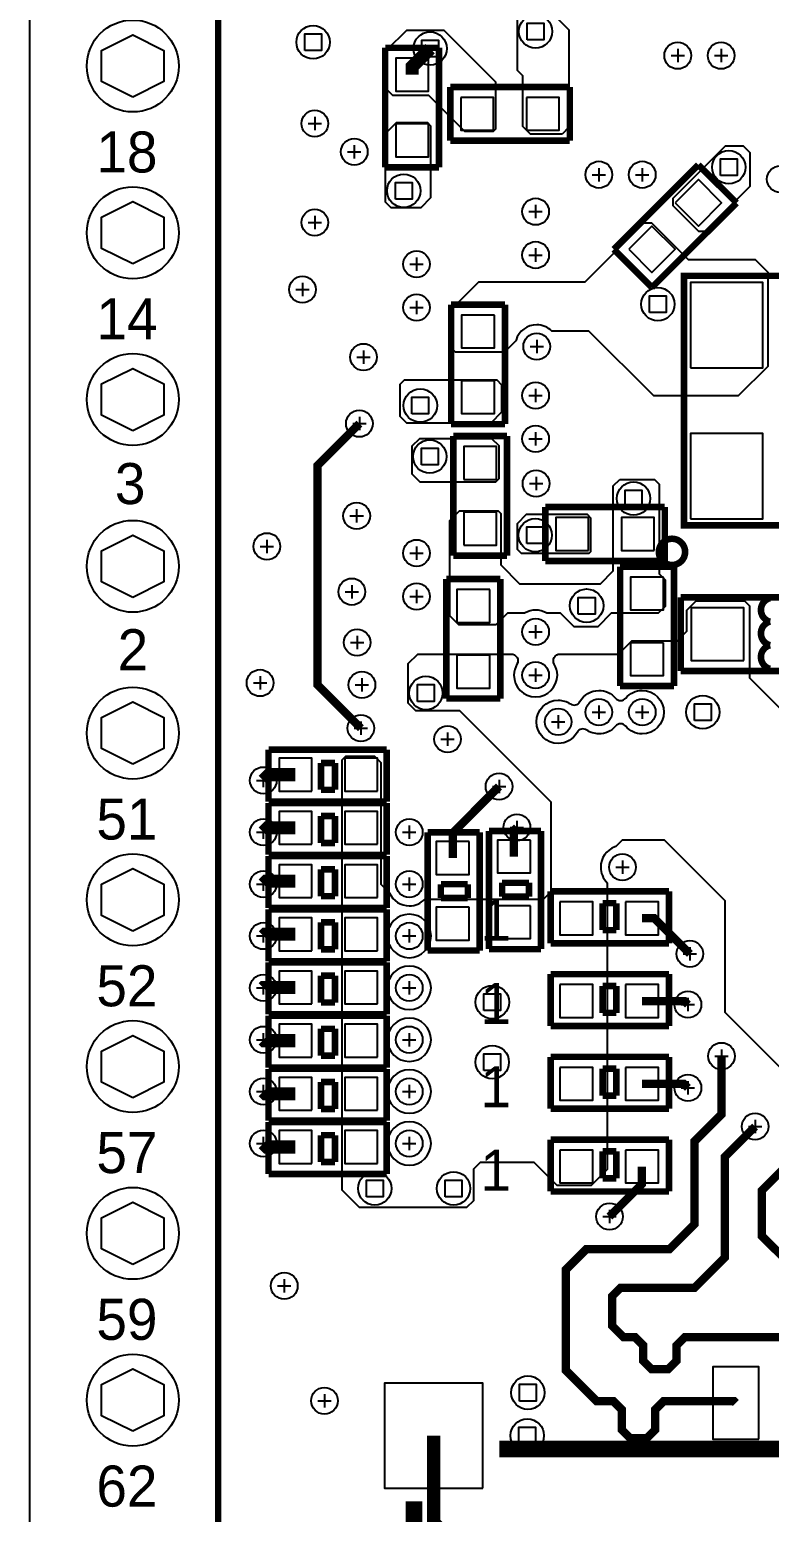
# Model space of a CAD drawing. Extents: x -209 to 15, y 9 to 85.
# Drawn here: x -43.88 to -32.62, y 29.68 to 52.26 of the extents above; entities that cross this region are included whole.
import ezdxf

# ---------------------------------------------------------------- set-up
doc = ezdxf.new("R2010")
doc.units = 0
for name, color, linetype in [('BG_DESIGN_OUTLINE', 85, 'CONTINUOUS'), ('BG_SILKSCREEN_TOP', 85, 'CONTINUOUS'), ('ET_BOTTOM', 5, 'CONTINUOUS'), ('MA_NCLEGEND-1-6', 190, 'CONTINUOUS'), ('PG_SILKSCREEN_BOTTOM', 5, 'CONTINUOUS'), ('PIN_BOTTOM', 5, 'CONTINUOUS'), ('VC_BOTTOM', 5, 'CONTINUOUS')]:
    doc.layers.add(name, color=color, linetype=linetype)

# ---------------------------------------------------------------- blocks, each defined once
blk = doc.blocks.new('FIGURE_CROSS')
for points in [[(-0.5, 0), (0.5, 0)], [(0, 0.5), (0, -0.5)]]:
    blk.add_lwpolyline(points)
blk = doc.blocks.new('FIGURE_SQUARE')
blk.add_lwpolyline([(-0.5, -0.5), (-0.5, 0.5), (0.5, 0.5), (0.5, -0.5)], close=True)
blk = doc.blocks.new('FIGURE_HEX')
blk.add_lwpolyline([(-0.5, 0), (-0.25, 0.5), (0.25, 0.5), (0.5, 0), (0.25, -0.5), (-0.25, -0.5)], close=True)

msp = doc.modelspace()

# ---------------------------------------------------------------- linework, layer by layer
at = {"layer": 'BG_DESIGN_OUTLINE'}
msp.add_lwpolyline([(-43.881, 16.8967), (-17.881, 16.8967), (-17.881, 78.8967), (-43.881, 78.8967)], close=True, dxfattribs=at)
at = {"layer": 'ET_BOTTOM'}
for points in [[(-35.7761, 50.6694), (-36.2578, 50.6694), (-36.3725, 50.7841), (-36.3725, 51.5561), (-36.4533, 51.6369), (-36.4533, 52.4388), (-36.3844, 52.5077), (-35.9227, 52.5077), (-35.6716, 52.2566), (-35.6716, 50.7738)], [(-38.4385, 51.9558), (-38.1412, 52.2531), (-37.5771, 52.2531), (-36.7882, 51.4642), (-36.7882, 50.7427), (-36.8236, 50.7073), (-37.2555, 50.7073), (-37.8062, 51.258), (-38.3501, 51.258), (-38.4385, 51.3464)], [(-38.4633, 50.6777), (-38.296, 50.845), (-37.8242, 50.845), (-37.7763, 50.7971), (-37.7763, 49.6966), (-37.9273, 49.5456), (-38.3772, 49.5456), (-38.4633, 49.6317)], [(-34.0854, 49.5773), (-34.0854, 49.6935), (-33.2876, 50.4913), (-33.0188, 50.4913), (-32.9178, 50.3903), (-32.9178, 49.8733), (-33.6072, 49.1839), (-33.692, 49.1839)], [(-38.2394, 46.3684), (-38.2394, 46.8598), (-38.1742, 46.925), (-36.7698, 46.925), (-36.6956, 46.8508), (-36.6956, 46.4322), (-36.8594, 46.2684), (-38.1394, 46.2684)], [(-38.0552, 45.9228), (-37.9432, 46.0348), (-36.8479, 46.0348), (-36.7395, 45.9264), (-36.7395, 45.4179), (-36.7892, 45.3682), (-37.9344, 45.3682), (-38.0552, 45.489)], [(-36.4558, 44.7387), (-36.3154, 44.8791), (-35.3945, 44.8791), (-35.3411, 44.8257), (-35.3411, 44.3066), (-35.3678, 44.2799), (-36.3935, 44.2799), (-36.4558, 44.3422)]]:
    msp.add_lwpolyline(points, close=True, dxfattribs=at)
for points, const_width in [([(-38.0584, 51.5741), (-38.0584, 51.697), (-37.7837, 51.9717)], 0.2), ([(-38.8377, 41.6212), (-39.499, 42.2825), (-39.499, 45.6227), (-38.8616, 46.2601)], 0.127), ([(-39.8341, 40.9123), (-40.2376, 40.9123), (-40.3237, 40.8262)], 0.2), ([(-37.4406, 39.6449), (-37.4406, 40.0246), (-37.1025, 40.3627), (-37.1025, 40.3651), (-36.7348, 40.7328)], 0.127), ([(-39.8341, 40.1023), (-40.2576, 40.1023), (-40.3237, 40.0362)], 0.2), ([(-36.5074, 39.6657), (-36.5074, 40.0639), (-36.462, 40.1093)], 0.127), ([(-39.8341, 39.2923), (-40.2776, 39.2923), (-40.3237, 39.2462)], 0.2), ([(-34.5585, 38.7253), (-34.3696, 38.7253), (-33.8291, 38.1848)], 0.127), ([(-39.8341, 38.4823), (-40.2976, 38.4823), (-40.3237, 38.4562)], 0.2), ([(-39.8341, 37.6723), (-40.3176, 37.6723), (-40.3237, 37.6662)], 0.2), ([(-34.5585, 37.4652), (-33.9119, 37.4652), (-33.8586, 37.4119)], 0.127), ([(-39.8341, 36.8623), (-40.3098, 36.8623), (-40.3237, 36.8762)], 0.2), ([(-33.3476, 36.6274), (-33.3476, 35.7408), (-33.7583, 35.3301), (-33.7583, 34.0681), (-34.1384, 33.688), (-35.4036, 33.688), (-35.7171, 33.3745), (-35.7171, 31.8394), (-35.2467, 31.369), (-34.9927, 31.369), (-34.8657, 31.242), (-34.8657, 30.9344), (-34.7387, 30.8074), (-34.4847, 30.8074), (-34.3577, 30.9344), (-34.3577, 31.242), (-34.2307, 31.369), (-33.156, 31.369), (-33.131, 31.344)], 0.127), ([(-39.8341, 36.0523), (-40.2898, 36.0523), (-40.3237, 36.0862)], 0.2), ([(-34.5585, 36.2051), (-33.9218, 36.2051), (-33.8586, 36.1419)], 0.127), ([(-32.8365, 35.554), (-33.2964, 35.0941), (-33.2964, 33.5599), (-33.7582, 33.0981), (-34.8855, 33.0981), (-35.0125, 32.9711), (-35.0125, 32.5193), (-34.8413, 32.3481), (-34.6672, 32.3481), (-34.5402, 32.2211), (-34.5402, 31.9858), (-34.4132, 31.8588), (-34.1592, 31.8588), (-34.0322, 31.9858), (-34.0322, 32.2211), (-33.9052, 32.3481), (-32.3289, 32.3481), (-32.031, 32.0502), (-32.031, 31.344)], 0.127), ([(-39.8341, 35.2423), (-40.2698, 35.2423), (-40.3237, 35.2962)], 0.2), ([(-34.5585, 34.945), (-34.5585, 34.6779), (-35.0535, 34.1829)], 0.127), ([(-32.4028, 34.9095), (-32.7347, 34.5776), (-32.7347, 33.8883), (-30.931, 32.0846), (-30.931, 31.344)], 0.127), ([(-37.731, 30.844), (-37.731, 29.5268), (-37.5492, 29.345)], 0.2)]:
    msp.add_lwpolyline(points, dxfattribs=dict(at, const_width=const_width))
for points in [[(-34.5231, 49.3193), (-34.413, 49.3193), (-33.8539, 48.7602), (-32.8363, 48.7602), (-32.6436, 48.5675), (-32.6436, 47.1303), (-33.0922, 46.6817), (-34.3766, 46.6817), (-35.3655, 47.6706), (-35.9313, 47.6706, 0.195257), (-36.1616, 47.7641, 0.326913), (-36.4766, 47.5335), (-36.4803, 47.5217), (-36.6531, 47.3489), (-37.3976, 47.3489), (-37.4691, 47.4204), (-37.4691, 47.9922), (-37.0429, 48.4184), (-35.424, 48.4184)], [(-34.8975, 45.4081), (-34.369, 45.4081), (-34.2991, 45.3382), (-34.2991, 43.972), (-34.2057, 43.8786), (-34.2057, 43.4768), (-34.3111, 43.3714), (-35.0268, 43.3714), (-35.2327, 43.1655), (-35.5935, 43.1655), (-35.7994, 43.3714), (-36.0062, 43.3714), (-36.0176, 43.3777, 0.12698), (-36.1775, 43.419, 0.12698), (-36.3374, 43.3777), (-36.3488, 43.3714), (-36.608, 43.3714), (-36.7851, 43.1943), (-37.3473, 43.1943), (-37.4844, 43.3314), (-37.4844, 44.7829), (-37.3364, 44.9309), (-36.7498, 44.9309), (-36.7089, 44.89), (-36.7089, 44.108), (-36.4216, 43.8207), (-35.1917, 43.8207), (-34.9956, 44.0168), (-34.9956, 45.31)], [(-35.6488, 41.9914, 0.440271), (-35.503, 42.026, -0.271942), (-35.2144, 42.1955, -0.221009), (-34.9619, 42.0781, 0.464701), (-34.8065, 42.0781, -0.221009), (-34.554, 42.1955, -1), (-34.554, 41.5347, -0.221009), (-34.8065, 41.6521, 0.464701), (-34.9619, 41.6521, -0.221009), (-35.2144, 41.5347, -0.150271), (-35.4001, 41.5918, 0.440271), (-35.5459, 41.5572, -0.271942), (-35.8345, 41.3877, -1), (-35.8345, 42.0485, -0.150271)], [(-37.7707, 38.4562, 1), (-38.4315, 38.4562, 1)], [(-37.7707, 37.6662, 1), (-38.4315, 37.6662, 1)], [(-37.7707, 36.8762, 1), (-38.4315, 36.8762, 1)], [(-37.7707, 36.0862, 1), (-38.4315, 36.0862, 1)], [(-37.7707, 35.2962, 1), (-38.4315, 35.2962, 1)]]:
    msp.add_lwpolyline(points, format="xyb", close=True, dxfattribs=at)
msp.add_lwpolyline([(-31.8506, 35.8478), (-33.2925, 37.2897), (-33.2925, 38.9936), (-34.2165, 39.9176), (-34.8591, 39.9176), (-34.9591, 39.8176), (-34.9697, 39.8137, 0.315127), (-35.1869, 39.5033, 0.200753), (-35.0885, 39.2681), (-35.0885, 34.899), (-35.3328, 34.6547), (-35.848, 34.6547), (-36.2007, 35.0074), (-37.0199, 35.0074), (-37.1239, 34.9034), (-37.1239, 34.4242), (-37.2287, 34.3194), (-38.8576, 34.3194), (-39.122, 34.5838), (-39.122, 35.0271), (-39.1208, 35.0283), (-39.1208, 41.1407), (-39.0653, 41.1962), (-38.6307, 41.1962), (-38.5355, 41.101), (-38.5355, 39.2476), (-38.4056, 39.1177), (-38.4018, 39.1094, 0.294076), (-38.1011, 38.9158, 0.205126), (-37.862, 39.0182), (-36.0597, 39.0182), (-35.9417, 39.1362), (-35.9417, 40.4924), (-37.3322, 41.8829), (-38.0002, 41.8829), (-38.1193, 42.002), (-38.1193, 42.6041), (-37.9731, 42.7503), (-36.549, 42.7503, -0.581613), (-36.4616, 42.5968, 0.134704), (-36.5079, 42.4282, 1), (-35.8471, 42.4282, 0.134704), (-35.8934, 42.5968, -0.581613), (-35.806, 42.7503), (-34.9186, 42.7503), (-34.7148, 42.9541), (-34.0195, 42.9541), (-33.8761, 43.0975), (-33.8761, 43.418), (-33.7336, 43.5605), (-32.9992, 43.5605), (-32.9213, 43.4826), (-32.9213, 42.3874), (-31.3934, 40.8595)], format="xyb", dxfattribs=at)
at = {"layer": 'PG_SILKSCREEN_BOTTOM'}
for points, const_width in [([(-41.011, 78.6067), (-41.011, 17.1867)], 0.1), ([(-38.4684, 50.1641), (-38.4684, 51.9841)], 0.1), ([(-38.4684, 51.9841), (-37.6484, 51.9841)], 0.1), ([(-37.6484, 51.9841), (-37.6484, 50.1641)], 0.1), ([(-37.4774, 51.3881), (-35.6574, 51.3881)], 0.1), ([(-37.4774, 50.5681), (-37.4774, 51.3881)], 0.1), ([(-35.6574, 51.3881), (-35.6574, 50.5681)], 0.1), ([(-35.6574, 50.5681), (-37.4774, 50.5681)], 0.1), ([(-37.6484, 50.1641), (-38.4684, 50.1641)], 0.1), ([(-34.9862, 48.9152), (-33.6992, 50.2022)], 0.1), ([(-33.6992, 50.2022), (-33.1194, 49.6224)], 0.1), ([(-33.1194, 49.6224), (-34.4064, 48.3354)], 0.1), ([(-34.4064, 48.3354), (-34.9862, 48.9152)], 0.1), ([(-33.9175, 44.7106), (-33.9175, 48.5106), (-30.7175, 48.5106), (-30.7175, 44.7106), (-33.9175, 44.7106)], 0.1), ([(-37.4641, 46.2524), (-37.4641, 48.0724)], 0.1), ([(-37.4641, 48.0724), (-36.6441, 48.0724)], 0.1), ([(-36.6441, 48.0724), (-36.6441, 46.2524)], 0.1), ([(-36.6441, 46.2524), (-37.4641, 46.2524)], 0.1), ([(-37.4324, 46.0704), (-36.6124, 46.0704)], 0.1), ([(-37.4324, 44.2504), (-37.4324, 46.0704)], 0.1), ([(-36.6124, 46.0704), (-36.6124, 44.2504)], 0.1), ([(-36.0313, 44.989), (-34.2113, 44.989)], 0.1), ([(-36.0313, 44.169), (-36.0313, 44.989)], 0.1), ([(-34.2113, 44.989), (-34.2113, 44.169)], 0.1), ([(-36.6124, 44.2504), (-37.4324, 44.2504)], 0.1), ([(-34.2113, 44.169), (-36.0313, 44.169)], 0.1), ([(-34.8912, 42.2619), (-34.8912, 44.0819)], 0.1), ([(-34.8912, 44.0819), (-34.0712, 44.0819)], 0.1), ([(-34.0712, 44.0819), (-34.0712, 42.2619)], 0.1), ([(-37.5367, 42.0727), (-37.5367, 43.8927)], 0.1), ([(-37.5367, 43.8927), (-36.7167, 43.8927)], 0.1), ([(-36.7167, 43.8927), (-36.7167, 42.0727)], 0.1), ([(-33.9674, 43.6125), (-31.2474, 43.6125)], 0.1), ([(-33.9674, 42.4925), (-33.9674, 43.6125)], 0.1), ([(-31.2474, 42.4925), (-33.9674, 42.4925)], 0.1), ([(-34.0712, 42.2619), (-34.8912, 42.2619)], 0.1), ([(-36.7167, 42.0727), (-37.5367, 42.0727)], 0.1), ([(-40.2441, 41.2923), (-38.4441, 41.2923)], 0.1), ([(-40.2441, 40.5023), (-40.2441, 41.2923)], 0.1), ([(-38.4441, 41.2923), (-38.4441, 40.5023)], 0.1), ([(-39.4441, 41.0923), (-39.2341, 41.0923)], 0.1), ([(-39.4441, 40.6823), (-39.4441, 41.0923)], 0.1), ([(-39.2341, 41.0923), (-39.2341, 40.6823)], 0.1), ([(-39.2341, 40.6823), (-39.4441, 40.6823)], 0.1), ([(-38.4441, 40.5023), (-40.2441, 40.5023)], 0.1), ([(-40.2441, 40.4823), (-38.4441, 40.4823)], 0.1), ([(-40.2441, 39.6923), (-40.2441, 40.4823)], 0.1), ([(-38.4441, 40.4823), (-38.4441, 39.6923)], 0.1), ([(-39.4441, 40.2823), (-39.2341, 40.2823)], 0.1), ([(-39.4441, 39.8723), (-39.4441, 40.2823)], 0.1), ([(-39.2341, 40.2823), (-39.2341, 39.8723)], 0.1), ([(-37.8206, 38.2349), (-37.8206, 40.0349)], 0.1), ([(-37.8206, 40.0349), (-37.0306, 40.0349)], 0.1), ([(-37.0306, 40.0349), (-37.0306, 38.2349)], 0.1), ([(-36.8874, 38.2557), (-36.8874, 40.0557)], 0.1), ([(-36.8874, 40.0557), (-36.0974, 40.0557)], 0.1), ([(-36.0974, 40.0557), (-36.0974, 38.2557)], 0.1), ([(-39.2341, 39.8723), (-39.4441, 39.8723)], 0.1), ([(-38.4441, 39.6923), (-40.2441, 39.6923)], 0.1), ([(-40.2441, 39.6723), (-38.4441, 39.6723)], 0.1), ([(-40.2441, 38.8823), (-40.2441, 39.6723)], 0.1), ([(-39.4441, 39.4723), (-39.2341, 39.4723)], 0.1), ([(-39.4441, 39.0623), (-39.4441, 39.4723)], 0.1), ([(-39.2341, 39.4723), (-39.2341, 39.0623)], 0.1), ([(-38.4441, 39.6723), (-38.4441, 38.8823)], 0.1), ([(-37.6206, 39.0349), (-37.6206, 39.2449)], 0.1), ([(-37.6206, 39.2449), (-37.2106, 39.2449)], 0.1), ([(-37.2106, 39.2449), (-37.2106, 39.0349)], 0.1), ([(-36.6874, 39.0557), (-36.6874, 39.2657)], 0.1), ([(-36.6874, 39.2657), (-36.2774, 39.2657)], 0.1), ([(-36.2774, 39.2657), (-36.2774, 39.0557)], 0.1), ([(-39.2341, 39.0623), (-39.4441, 39.0623)], 0.1), ([(-37.2106, 39.0349), (-37.6206, 39.0349)], 0.1), ([(-36.2774, 39.0557), (-36.6874, 39.0557)], 0.1), ([(-35.9485, 39.1353), (-34.1485, 39.1353)], 0.1), ([(-35.9485, 38.3453), (-35.9485, 39.1353)], 0.1), ([(-34.1485, 39.1353), (-34.1485, 38.3453)], 0.1), ([(-38.4441, 38.8823), (-40.2441, 38.8823)], 0.1), ([(-40.2441, 38.8623), (-38.4441, 38.8623)], 0.1), ([(-40.2441, 38.0723), (-40.2441, 38.8623)], 0.1), ([(-38.4441, 38.8623), (-38.4441, 38.0723)], 0.1), ([(-35.1585, 38.9553), (-34.9485, 38.9553)], 0.1), ([(-35.1585, 38.5453), (-35.1585, 38.9553)], 0.1), ([(-34.9485, 38.9553), (-34.9485, 38.5453)], 0.1), ([(-39.4441, 38.6623), (-39.2341, 38.6623)], 0.1), ([(-39.4441, 38.2523), (-39.4441, 38.6623)], 0.1), ([(-39.2341, 38.6623), (-39.2341, 38.2523)], 0.1), ([(-34.1485, 38.3453), (-35.9485, 38.3453)], 0.1), ([(-34.9485, 38.5453), (-35.1585, 38.5453)], 0.1), ([(-39.2341, 38.2523), (-39.4441, 38.2523)], 0.1), ([(-37.0306, 38.2349), (-37.8206, 38.2349)], 0.1), ([(-36.0974, 38.2557), (-36.8874, 38.2557)], 0.1), ([(-38.4441, 38.0723), (-40.2441, 38.0723)], 0.1), ([(-40.2441, 38.0523), (-38.4441, 38.0523)], 0.1), ([(-40.2441, 37.2623), (-40.2441, 38.0523)], 0.1), ([(-38.4441, 38.0523), (-38.4441, 37.2623)], 0.1), ([(-39.4441, 37.8523), (-39.2341, 37.8523)], 0.1), ([(-39.4441, 37.4423), (-39.4441, 37.8523)], 0.1), ([(-39.2341, 37.8523), (-39.2341, 37.4423)], 0.1), ([(-35.9485, 37.8752), (-34.1485, 37.8752)], 0.1), ([(-35.9485, 37.0852), (-35.9485, 37.8752)], 0.1), ([(-35.1585, 37.6952), (-34.9485, 37.6952)], 0.1), ([(-35.1585, 37.2852), (-35.1585, 37.6952)], 0.1), ([(-34.9485, 37.6952), (-34.9485, 37.2852)], 0.1), ([(-34.1485, 37.8752), (-34.1485, 37.0852)], 0.1), ([(-39.2341, 37.4423), (-39.4441, 37.4423)], 0.1), ([(-38.4441, 37.2623), (-40.2441, 37.2623)], 0.1), ([(-40.2441, 37.2423), (-38.4441, 37.2423)], 0.1), ([(-40.2441, 36.4523), (-40.2441, 37.2423)], 0.1), ([(-38.4441, 37.2423), (-38.4441, 36.4523)], 0.1), ([(-34.9485, 37.2852), (-35.1585, 37.2852)], 0.1), ([(-39.4441, 37.0423), (-39.2341, 37.0423)], 0.1), ([(-39.4441, 36.6323), (-39.4441, 37.0423)], 0.1), ([(-39.2341, 37.0423), (-39.2341, 36.6323)], 0.1), ([(-34.1485, 37.0852), (-35.9485, 37.0852)], 0.1), ([(-39.2341, 36.6323), (-39.4441, 36.6323)], 0.1), ([(-35.9485, 36.6151), (-34.1485, 36.6151)], 0.1), ([(-35.9485, 35.8251), (-35.9485, 36.6151)], 0.1), ([(-34.1485, 36.6151), (-34.1485, 35.8251)], 0.1), ([(-38.4441, 36.4523), (-40.2441, 36.4523)], 0.1), ([(-40.2441, 36.4323), (-38.4441, 36.4323)], 0.1), ([(-40.2441, 35.6423), (-40.2441, 36.4323)], 0.1), ([(-38.4441, 36.4323), (-38.4441, 35.6423)], 0.1), ([(-35.1585, 36.4351), (-34.9485, 36.4351)], 0.1), ([(-35.1585, 36.0251), (-35.1585, 36.4351)], 0.1), ([(-34.9485, 36.4351), (-34.9485, 36.0251)], 0.1), ([(-39.4441, 36.2323), (-39.2341, 36.2323)], 0.1), ([(-39.4441, 35.8223), (-39.4441, 36.2323)], 0.1), ([(-39.2341, 36.2323), (-39.2341, 35.8223)], 0.1), ([(-34.9485, 36.0251), (-35.1585, 36.0251)], 0.1), ([(-38.4441, 35.6423), (-40.2441, 35.6423)], 0.1), ([(-39.2341, 35.8223), (-39.4441, 35.8223)], 0.1), ([(-34.1485, 35.8251), (-35.9485, 35.8251)], 0.1), ([(-40.2441, 35.6223), (-38.4441, 35.6223)], 0.1), ([(-40.2441, 34.8323), (-40.2441, 35.6223)], 0.1), ([(-39.4441, 35.4223), (-39.2341, 35.4223)], 0.1), ([(-39.4441, 35.0123), (-39.4441, 35.4223)], 0.1), ([(-39.2341, 35.4223), (-39.2341, 35.0123)], 0.1), ([(-38.4441, 35.6223), (-38.4441, 34.8323)], 0.1), ([(-35.9485, 35.355), (-34.1485, 35.355)], 0.1), ([(-35.9485, 34.565), (-35.9485, 35.355)], 0.1), ([(-34.1485, 35.355), (-34.1485, 34.565)], 0.1), ([(-39.2341, 35.0123), (-39.4441, 35.0123)], 0.1), ([(-35.1585, 35.175), (-34.9485, 35.175)], 0.1), ([(-35.1585, 34.765), (-35.1585, 35.175)], 0.1), ([(-34.9485, 35.175), (-34.9485, 34.765)], 0.1), ([(-38.4441, 34.8323), (-40.2441, 34.8323)], 0.1), ([(-34.9485, 34.765), (-35.1585, 34.765)], 0.1), ([(-34.1485, 34.565), (-35.9485, 34.565)], 0.1), ([(-24.331, 30.642), (-23.731, 30.642), (-23.731, 16.844), (-38.031, 16.844), (-38.031, 29.844)], 0.254), ([(-36.731, 30.642), (-24.331, 30.642)], 0.254)]:
    msp.add_lwpolyline(points, dxfattribs=dict(at, const_width=const_width))
at = {"layer": 'PG_SILKSCREEN_BOTTOM', "const_width": 0.1}
for points in [[(-33.9016, 44.3063, 1), (-34.3016, 44.3063, 1), (-33.9016, 44.3063)], [(-32.6074, 43.6025, 0.779275), (-32.6074, 43.2425)], [(-32.6074, 43.2444, 0.779275), (-32.6074, 42.8844)], [(-32.6074, 42.8844, 0.779275), (-32.6074, 42.5244)]]:
    msp.add_lwpolyline(points, format="xyb", dxfattribs=at)
at = {"layer": 'PIN_BOTTOM'}
for points in [[(-37.8084, 51.8241), (-38.3084, 51.8241), (-38.3084, 51.3241), (-37.8084, 51.3241)], [(-37.3174, 51.2281), (-37.3174, 50.7281), (-36.8174, 50.7281), (-36.8174, 51.2281)], [(-36.3174, 51.2281), (-36.3174, 50.7281), (-35.8174, 50.7281), (-35.8174, 51.2281)], [(-37.8084, 50.8241), (-38.3084, 50.8241), (-38.3084, 50.3241), (-37.8084, 50.3241)], [(-34.05275, 49.6224), (-33.6992, 49.26885), (-33.34565, 49.6224), (-33.6992, 49.97595)], [(-34.75995, 48.9152), (-34.4064, 48.56165), (-34.05285, 48.9152), (-34.4064, 49.26875)], [(-33.8175, 47.1106), (-32.7175, 47.1106), (-32.7175, 48.4106), (-33.8175, 48.4106)], [(-36.8041, 47.9124), (-37.3041, 47.9124), (-37.3041, 47.4124), (-36.8041, 47.4124)], [(-36.8041, 46.9124), (-37.3041, 46.9124), (-37.3041, 46.4124), (-36.8041, 46.4124)], [(-33.8175, 44.8106), (-32.7175, 44.8106), (-32.7175, 46.1106), (-33.8175, 46.1106)], [(-37.2724, 45.4104), (-36.7724, 45.4104), (-36.7724, 45.9104), (-37.2724, 45.9104)], [(-37.2724, 44.4104), (-36.7724, 44.4104), (-36.7724, 44.9104), (-37.2724, 44.9104)], [(-35.3713, 44.329), (-35.3713, 44.829), (-35.8713, 44.829), (-35.8713, 44.329)], [(-34.3713, 44.329), (-34.3713, 44.829), (-34.8713, 44.829), (-34.8713, 44.329)], [(-34.2312, 43.9219), (-34.7312, 43.9219), (-34.7312, 43.4219), (-34.2312, 43.4219)], [(-36.8767, 43.7327), (-37.3767, 43.7327), (-37.3767, 43.2327), (-36.8767, 43.2327)], [(-33.0074, 42.6525), (-33.0074, 43.4525), (-33.8074, 43.4525), (-33.8074, 42.6525)], [(-34.2312, 42.9219), (-34.7312, 42.9219), (-34.7312, 42.4219), (-34.2312, 42.4219)], [(-36.8767, 42.7327), (-37.3767, 42.7327), (-37.3767, 42.2327), (-36.8767, 42.2327)], [(-39.5841, 40.6623), (-39.5841, 41.1623), (-40.0841, 41.1623), (-40.0841, 40.6623)], [(-38.5841, 40.6623), (-38.5841, 41.1623), (-39.0841, 41.1623), (-39.0841, 40.6623)], [(-39.5841, 39.8523), (-39.5841, 40.3523), (-40.0841, 40.3523), (-40.0841, 39.8523)], [(-38.5841, 39.8523), (-38.5841, 40.3523), (-39.0841, 40.3523), (-39.0841, 39.8523)], [(-37.1906, 39.8949), (-37.6906, 39.8949), (-37.6906, 39.3949), (-37.1906, 39.3949)], [(-36.2574, 39.9157), (-36.7574, 39.9157), (-36.7574, 39.4157), (-36.2574, 39.4157)], [(-39.5841, 39.0423), (-39.5841, 39.5423), (-40.0841, 39.5423), (-40.0841, 39.0423)], [(-38.5841, 39.0423), (-38.5841, 39.5423), (-39.0841, 39.5423), (-39.0841, 39.0423)], [(-37.1906, 38.8949), (-37.6906, 38.8949), (-37.6906, 38.3949), (-37.1906, 38.3949)], [(-36.2574, 38.9157), (-36.7574, 38.9157), (-36.7574, 38.4157), (-36.2574, 38.4157)], [(-35.8085, 38.9753), (-35.8085, 38.4753), (-35.3085, 38.4753), (-35.3085, 38.9753)], [(-34.8085, 38.9753), (-34.8085, 38.4753), (-34.3085, 38.4753), (-34.3085, 38.9753)], [(-39.5841, 38.2323), (-39.5841, 38.7323), (-40.0841, 38.7323), (-40.0841, 38.2323)], [(-38.5841, 38.2323), (-38.5841, 38.7323), (-39.0841, 38.7323), (-39.0841, 38.2323)], [(-39.5841, 37.4223), (-39.5841, 37.9223), (-40.0841, 37.9223), (-40.0841, 37.4223)], [(-38.5841, 37.4223), (-38.5841, 37.9223), (-39.0841, 37.9223), (-39.0841, 37.4223)], [(-35.8085, 37.7152), (-35.8085, 37.2152), (-35.3085, 37.2152), (-35.3085, 37.7152)], [(-34.8085, 37.7152), (-34.8085, 37.2152), (-34.3085, 37.2152), (-34.3085, 37.7152)], [(-39.5841, 36.6123), (-39.5841, 37.1123), (-40.0841, 37.1123), (-40.0841, 36.6123)], [(-38.5841, 36.6123), (-38.5841, 37.1123), (-39.0841, 37.1123), (-39.0841, 36.6123)], [(-35.8085, 36.4551), (-35.8085, 35.9551), (-35.3085, 35.9551), (-35.3085, 36.4551)], [(-34.8085, 36.4551), (-34.8085, 35.9551), (-34.3085, 35.9551), (-34.3085, 36.4551)], [(-39.5841, 35.8023), (-39.5841, 36.3023), (-40.0841, 36.3023), (-40.0841, 35.8023)], [(-38.5841, 35.8023), (-38.5841, 36.3023), (-39.0841, 36.3023), (-39.0841, 35.8023)], [(-39.5841, 34.9923), (-39.5841, 35.4923), (-40.0841, 35.4923), (-40.0841, 34.9923)], [(-38.5841, 34.9923), (-38.5841, 35.4923), (-39.0841, 35.4923), (-39.0841, 34.9923)], [(-35.8085, 35.195), (-35.8085, 34.695), (-35.3085, 34.695), (-35.3085, 35.195)], [(-34.8085, 35.195), (-34.8085, 34.695), (-34.3085, 34.695), (-34.3085, 35.195)], [(-32.781, 30.794), (-32.781, 31.894), (-33.481, 31.894), (-33.481, 30.794)], [(-36.981, 30.044), (-36.981, 31.644), (-38.481, 31.644), (-38.481, 30.044)]]:
    msp.add_lwpolyline(points, close=True, dxfattribs=at)
for centre in [(-42.311, 51.7067), (-42.311, 49.1667), (-42.311, 46.6267), (-42.311, 44.0867), (-42.311, 41.5467), (-42.311, 39.0067), (-42.311, 36.4667), (-42.311, 33.9267), (-42.311, 31.3867)]:
    msp.add_circle(centre, 0.7, dxfattribs=at)
at = {"layer": 'VC_BOTTOM'}
for centre, radius in [((-36.1795, 52.2344), 0.254), ((-39.5668, 52.0679), 0.254), ((-37.7837, 51.9717), 0.254), ((-34.0144, 51.8651), 0.2032), ((-33.354, 51.8651), 0.2032), ((-39.5403, 50.8303), 0.2032), ((-38.9385, 50.4004), 0.2032), ((-33.2364, 50.1648), 0.254), ((-35.2144, 50.0517), 0.2032), ((-34.554, 50.0517), 0.2032), ((-32.4523, 49.9829), 0.2032), ((-38.1864, 49.8076), 0.254), ((-36.1775, 49.4886), 0.2032), ((-39.5403, 49.3237), 0.2032), ((-36.1775, 48.8282), 0.2032), ((-37.9909, 48.6886), 0.2032), ((-39.7278, 48.3013), 0.2032), ((-34.3169, 48.079), 0.254), ((-37.9909, 48.0282), 0.2032), ((-38.7986, 47.2737), 0.2032), ((-36.1616, 47.4337), 0.2032), ((-37.9333, 46.5344), 0.254), ((-36.1775, 46.6886), 0.2032), ((-38.8616, 46.2601), 0.2032), ((-36.1775, 46.0282), 0.2032), ((-37.7896, 45.7584), 0.254), ((-36.1714, 45.3472), 0.2032), ((-34.6861, 45.1188), 0.254), ((-38.9025, 44.8547), 0.2032), ((-36.1829, 44.5607), 0.254), ((-40.2691, 44.3901), 0.2032), ((-37.9909, 44.2886), 0.2032), ((-38.9757, 43.7001), 0.2032), ((-37.9909, 43.6282), 0.2032), ((-35.4008, 43.4871), 0.254), ((-36.1775, 43.0886), 0.2032), ((-38.8956, 42.9256), 0.2032), ((-40.3735, 42.3097), 0.2032), ((-38.8222, 42.2808), 0.2032), ((-36.1775, 42.4282), 0.2032), ((-37.848, 42.157), 0.254), ((-35.2144, 41.8651), 0.2032), ((-34.554, 41.8651), 0.2032), ((-33.6336, 41.8669), 0.254), ((-38.8377, 41.6212), 0.2032), ((-35.8345, 41.7181), 0.2032), ((-37.5182, 41.4538), 0.2032), ((-40.3237, 40.8262), 0.2032), ((-36.7348, 40.7328), 0.2032), ((-40.3237, 40.0362), 0.2032), ((-38.1011, 40.0362), 0.2032), ((-36.462, 40.1093), 0.2032), ((-34.8565, 39.5033), 0.2032), ((-40.3237, 39.2462), 0.2032), ((-38.1011, 39.2462), 0.2032), ((-40.3237, 38.4562), 0.2032), ((-38.1011, 38.4562), 0.2032), ((-33.8291, 38.1848), 0.2032), ((-40.3237, 37.6662), 0.2032), ((-38.1011, 37.6662), 0.2032), ((-36.8371, 37.4487), 0.254), ((-33.8586, 37.4119), 0.2032), ((-40.3237, 36.8762), 0.2032), ((-38.1011, 36.8762), 0.2032), ((-33.3476, 36.6274), 0.2032), ((-36.8374, 36.5346), 0.254), ((-40.3237, 36.0862), 0.2032), ((-38.1011, 36.0862), 0.2032), ((-33.8586, 36.1419), 0.2032), ((-32.8365, 35.554), 0.2032), ((-40.3237, 35.2962), 0.2032), ((-38.1011, 35.2962), 0.2032), ((-38.626, 34.611), 0.254), ((-37.4275, 34.6112), 0.254), ((-35.0535, 34.1829), 0.2032), ((-40.0044, 33.1262), 0.2032), ((-36.2957, 31.5003), 0.254), ((-39.3927, 31.3773), 0.2032), ((-36.3045, 30.8458), 0.254)]:
    msp.add_circle(centre, radius, dxfattribs=at)

# ---------------------------------------------------------------- block references
at = {"layer": 'MA_NCLEGEND-1-6', "xscale": 0.95, "yscale": 0.95, "rotation": 90}
for p in [(-42.311, 51.7067), (-42.311, 49.1667), (-42.311, 46.6267), (-42.311, 44.0867), (-42.311, 41.5467), (-42.311, 39.0067), (-42.311, 36.4667), (-42.311, 33.9267), (-42.311, 31.3867)]:
    msp.add_blockref('FIGURE_HEX', p, dxfattribs=at)
at = {"layer": 'MA_NCLEGEND-1-6'}
for name, p, xscale, yscale in [('FIGURE_SQUARE', (-39.5668, 52.0679), 0.254, 0.254), ('FIGURE_SQUARE', (-36.1795, 52.2344), 0.254, 0.254), ('FIGURE_SQUARE', (-37.7837, 51.9717), 0.254, 0.254), ('FIGURE_CROSS', (-34.0144, 51.8651), 0.2032, 0.2032), ('FIGURE_CROSS', (-33.354, 51.8651), 0.2032, 0.2032), ('FIGURE_CROSS', (-39.5403, 50.8303), 0.2032, 0.2032), ('FIGURE_CROSS', (-38.9385, 50.4004), 0.2032, 0.2032), ('FIGURE_CROSS', (-35.2144, 50.0517), 0.2032, 0.2032), ('FIGURE_CROSS', (-34.554, 50.0517), 0.2032, 0.2032), ('FIGURE_SQUARE', (-33.2364, 50.1648), 0.254, 0.254), ('FIGURE_SQUARE', (-38.1864, 49.8076), 0.254, 0.254), ('FIGURE_CROSS', (-36.1775, 49.4886), 0.2032, 0.2032), ('FIGURE_CROSS', (-39.5403, 49.3237), 0.2032, 0.2032), ('FIGURE_CROSS', (-37.9909, 48.6886), 0.2032, 0.2032), ('FIGURE_CROSS', (-36.1775, 48.8282), 0.2032, 0.2032), ('FIGURE_CROSS', (-39.7278, 48.3013), 0.2032, 0.2032), ('FIGURE_CROSS', (-37.9909, 48.0282), 0.2032, 0.2032), ('FIGURE_SQUARE', (-34.3169, 48.079), 0.254, 0.254), ('FIGURE_CROSS', (-36.1616, 47.4337), 0.2032, 0.2032), ('FIGURE_CROSS', (-38.7986, 47.2737), 0.2032, 0.2032), ('FIGURE_CROSS', (-36.1775, 46.6886), 0.2032, 0.2032), ('FIGURE_SQUARE', (-37.9333, 46.5344), 0.254, 0.254), ('FIGURE_CROSS', (-38.8616, 46.2601), 0.2032, 0.2032), ('FIGURE_CROSS', (-36.1775, 46.0282), 0.2032, 0.2032), ('FIGURE_SQUARE', (-37.7896, 45.7584), 0.254, 0.254), ('FIGURE_CROSS', (-36.1714, 45.3472), 0.2032, 0.2032), ('FIGURE_SQUARE', (-34.6861, 45.1188), 0.254, 0.254), ('FIGURE_CROSS', (-38.9025, 44.8547), 0.2032, 0.2032), ('FIGURE_CROSS', (-40.2691, 44.3901), 0.2032, 0.2032), ('FIGURE_SQUARE', (-36.1829, 44.5607), 0.254, 0.254), ('FIGURE_CROSS', (-37.9909, 44.2886), 0.2032, 0.2032), ('FIGURE_CROSS', (-38.9757, 43.7001), 0.2032, 0.2032), ('FIGURE_CROSS', (-37.9909, 43.6282), 0.2032, 0.2032), ('FIGURE_SQUARE', (-35.4008, 43.4871), 0.254, 0.254), ('FIGURE_CROSS', (-36.1775, 43.0886), 0.2032, 0.2032), ('FIGURE_CROSS', (-38.8956, 42.9256), 0.2032, 0.2032), ('FIGURE_CROSS', (-36.1775, 42.4282), 0.2032, 0.2032), ('FIGURE_CROSS', (-40.3735, 42.3097), 0.2032, 0.2032), ('FIGURE_CROSS', (-38.8222, 42.2808), 0.2032, 0.2032), ('FIGURE_SQUARE', (-37.848, 42.157), 0.254, 0.254), ('FIGURE_CROSS', (-35.8345, 41.7181), 0.2032, 0.2032), ('FIGURE_CROSS', (-35.2144, 41.8651), 0.2032, 0.2032), ('FIGURE_CROSS', (-34.554, 41.8651), 0.2032, 0.2032), ('FIGURE_SQUARE', (-33.6336, 41.8669), 0.254, 0.254), ('FIGURE_CROSS', (-38.8377, 41.6212), 0.2032, 0.2032), ('FIGURE_CROSS', (-37.5182, 41.4538), 0.2032, 0.2032), ('FIGURE_CROSS', (-40.3237, 40.8262), 0.2032, 0.2032), ('FIGURE_CROSS', (-36.7348, 40.7328), 0.2032, 0.2032), ('FIGURE_CROSS', (-36.462, 40.1093), 0.2032, 0.2032), ('FIGURE_CROSS', (-40.3237, 40.0362), 0.2032, 0.2032), ('FIGURE_CROSS', (-38.1011, 40.0362), 0.2032, 0.2032), ('FIGURE_CROSS', (-34.8565, 39.5033), 0.2032, 0.2032), ('FIGURE_CROSS', (-40.3237, 39.2462), 0.2032, 0.2032), ('FIGURE_CROSS', (-38.1011, 39.2462), 0.2032, 0.2032), ('FIGURE_CROSS', (-40.3237, 38.4562), 0.2032, 0.2032), ('FIGURE_CROSS', (-38.1011, 38.4562), 0.2032, 0.2032), ('FIGURE_CROSS', (-33.8291, 38.1848), 0.2032, 0.2032), ('FIGURE_CROSS', (-40.3237, 37.6662), 0.2032, 0.2032), ('FIGURE_CROSS', (-38.1011, 37.6662), 0.2032, 0.2032), ('FIGURE_SQUARE', (-36.8371, 37.4487), 0.254, 0.254), ('FIGURE_CROSS', (-33.8586, 37.4119), 0.2032, 0.2032), ('FIGURE_CROSS', (-40.3237, 36.8762), 0.2032, 0.2032), ('FIGURE_CROSS', (-38.1011, 36.8762), 0.2032, 0.2032), ('FIGURE_SQUARE', (-36.8374, 36.5346), 0.254, 0.254), ('FIGURE_CROSS', (-33.3476, 36.6274), 0.2032, 0.2032), ('FIGURE_CROSS', (-40.3237, 36.0862), 0.2032, 0.2032), ('FIGURE_CROSS', (-38.1011, 36.0862), 0.2032, 0.2032), ('FIGURE_CROSS', (-33.8586, 36.1419), 0.2032, 0.2032), ('FIGURE_CROSS', (-32.8365, 35.554), 0.2032, 0.2032), ('FIGURE_CROSS', (-40.3237, 35.2962), 0.2032, 0.2032), ('FIGURE_CROSS', (-38.1011, 35.2962), 0.2032, 0.2032), ('FIGURE_SQUARE', (-38.626, 34.611), 0.254, 0.254), ('FIGURE_SQUARE', (-37.4275, 34.6112), 0.254, 0.254), ('FIGURE_CROSS', (-35.0535, 34.1829), 0.2032, 0.2032), ('FIGURE_CROSS', (-40.0044, 33.1262), 0.2032, 0.2032), ('FIGURE_SQUARE', (-36.2957, 31.5003), 0.254, 0.254), ('FIGURE_CROSS', (-39.3927, 31.3773), 0.2032, 0.2032), ('FIGURE_SQUARE', (-36.3045, 30.8458), 0.254, 0.254)]:
    msp.add_blockref(name, p, dxfattribs=dict(at, xscale=xscale, yscale=yscale))

# ---------------------------------------------------------------- texts
at = {"layer": 'BG_SILKSCREEN_TOP'}
for s, p in [('18', (-42.8649, 50.0849)), ('14', (-42.8649, 47.5449)), ('3', (-42.5835, 45.0343)), ('2', (-42.5416, 42.5038)), ('51', (-42.8649, 39.9249)), ('1', (-37.0179, 38.3873)), ('52', (-42.8649, 37.3849)), ('1', (-37.0179, 37.1173)), ('1', (-37.0179, 35.8473)), ('57', (-42.8649, 34.8449)), ('1', (-37.0179, 34.5773)), ('59', (-42.8649, 32.3049)), ('62', (-42.8649, 29.7649))]:
    msp.add_text(s, height=0.625, dxfattribs=at).set_placement(p)

doc.saveas('drawing.dxf')
